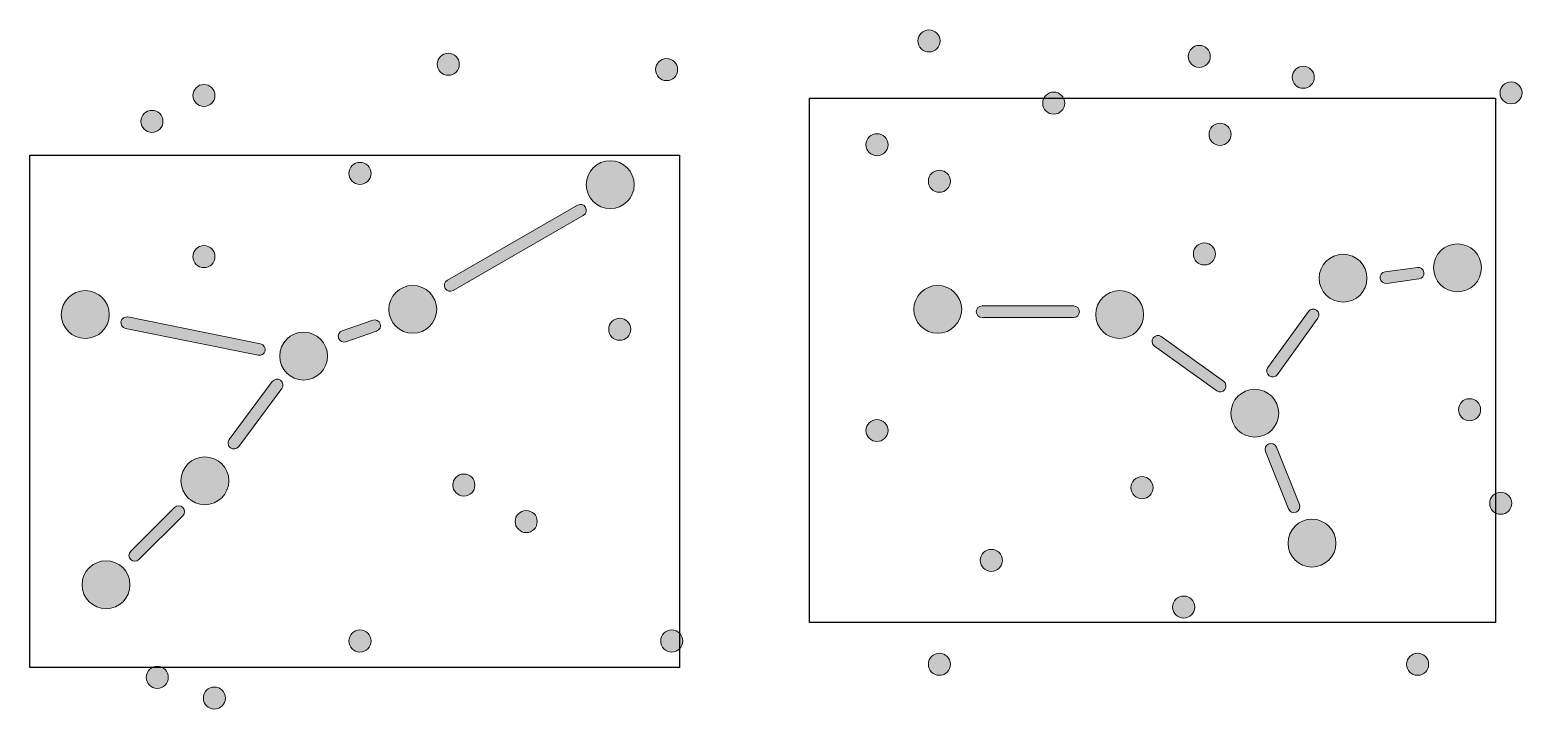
# Model space of a CAD drawing. Header units: inches. Extents: x -3 to 281, y -51 to 5.
# Drawn here: x 179.6 to 280.9, y -46.1 to 0 of the extents above; entities that cross this region are included whole.
import ezdxf

# ---------------------------------------------------------------- set-up
doc = ezdxf.new("R2010")
doc.units = ezdxf.units.IN
doc.header["$MEASUREMENT"] = 0
doc.layers.add('Layer 1', color=7, linetype='Continuous')
picture_1 = doc.add_image_def('image4.png', size_in_pixel=(109, 86))
picture_2 = doc.add_image_def('image5.png', size_in_pixel=(85, 65))

# ---------------------------------------------------------------- blocks, each defined once
blk = doc.blocks.new('block 4')
at = {"layer": 'Layer 1', "true_color": 0xffffff}
h = blk.add_hatch(color=7, dxfattribs=at)
h.dxf.hatch_style = 2
edge = h.paths.add_edge_path()
edge.add_spline(control_points=[(208.71, -2.29), (208.71, -2.71), (208.38, -3.04), (207.96, -3.04), (207.55, -3.04), (207.21, -2.71), (207.21, -2.29), (207.21, -1.88), (207.55, -1.54), (207.96, -1.54), (208.38, -1.54), (208.71, -1.88), (208.71, -2.29)], knot_values=[0, 0, 0, 0, 1, 1, 1, 2, 2, 2, 3, 3, 3, 4, 4, 4, 4], degree=3, periodic=1)
h = blk.add_hatch(color=7, dxfattribs=at)
h.dxf.hatch_style = 2
edge = h.paths.add_edge_path()
edge.add_spline(control_points=[(223.53, -2.65), (223.53, -3.06), (223.19, -3.4), (222.78, -3.4), (222.36, -3.4), (222.03, -3.06), (222.03, -2.65), (222.03, -2.23), (222.36, -1.9), (222.78, -1.9), (223.19, -1.9), (223.53, -2.23), (223.53, -2.65)], knot_values=[0, 0, 0, 0, 1, 1, 1, 2, 2, 2, 3, 3, 3, 4, 4, 4, 4], degree=3, periodic=1)
h = blk.add_hatch(color=7, dxfattribs=at)
h.dxf.hatch_style = 2
edge = h.paths.add_edge_path()
edge.add_spline(control_points=[(192.13, -4.41), (192.13, -4.82), (191.8, -5.16), (191.38, -5.16), (190.97, -5.16), (190.63, -4.82), (190.63, -4.41), (190.63, -4), (190.97, -3.66), (191.38, -3.66), (191.8, -3.66), (192.13, -4), (192.13, -4.41)], knot_values=[0, 0, 0, 0, 1, 1, 1, 2, 2, 2, 3, 3, 3, 4, 4, 4, 4], degree=3, periodic=1)
h = blk.add_hatch(color=7, dxfattribs=at)
h.dxf.hatch_style = 2
edge = h.paths.add_edge_path()
edge.add_spline(control_points=[(188.6, -6.17), (188.6, -6.59), (188.27, -6.92), (187.85, -6.92), (187.44, -6.92), (187.1, -6.59), (187.1, -6.17), (187.1, -5.76), (187.44, -5.42), (187.85, -5.42), (188.27, -5.42), (188.6, -5.76), (188.6, -6.17)], knot_values=[0, 0, 0, 0, 1, 1, 1, 2, 2, 2, 3, 3, 3, 4, 4, 4, 4], degree=3, periodic=1)
h = blk.add_hatch(color=7, dxfattribs=at)
h.dxf.hatch_style = 2
edge = h.paths.add_edge_path()
edge.add_spline(control_points=[(202.72, -9.7), (202.72, -10.12), (202.38, -10.45), (201.97, -10.45), (201.55, -10.45), (201.22, -10.12), (201.22, -9.7), (201.22, -9.29), (201.55, -8.95), (201.97, -8.95), (202.38, -8.95), (202.72, -9.29), (202.72, -9.7)], knot_values=[0, 0, 0, 0, 1, 1, 1, 2, 2, 2, 3, 3, 3, 4, 4, 4, 4], degree=3, periodic=1)
h = blk.add_hatch(color=7, dxfattribs=at)
h.dxf.hatch_style = 2
edge = h.paths.add_edge_path()
edge.add_spline(control_points=[(220.58, -10.47), (220.58, -11.36), (219.86, -12.09), (218.96, -12.09), (218.06, -12.09), (217.33, -11.36), (217.33, -10.47), (217.33, -9.57), (218.06, -8.84), (218.96, -8.84), (219.86, -8.84), (220.58, -9.57), (220.58, -10.47)], knot_values=[0, 0, 0, 0, 1, 1, 1, 2, 2, 2, 3, 3, 3, 4, 4, 4, 4], degree=3, periodic=1)
h = blk.add_hatch(color=7, dxfattribs=at)
h.dxf.hatch_style = 2
edge = h.paths.add_edge_path()
edge.add_spline(control_points=[(217.13, -12.55), (217.13, -12.55), (208.29, -17.65), (208.29, -17.65), (208.11, -17.76), (207.86, -17.69), (207.75, -17.51), (207.75, -17.51), (207.75, -17.51), (207.75, -17.51), (207.64, -17.32), (207.71, -17.07), (207.9, -16.96), (207.9, -16.96), (216.74, -11.86), (216.74, -11.86), (216.93, -11.75), (217.17, -11.82), (217.28, -12.01), (217.28, -12.01), (217.28, -12.01), (217.28, -12.01), (217.39, -12.19), (217.32, -12.44), (217.13, -12.55)], knot_values=[0, 0, 0, 0, 1, 1, 1, 2, 2, 2, 3, 3, 3, 4, 4, 4, 5, 5, 5, 6, 6, 6, 7, 7, 7, 8, 8, 8, 8], degree=3, periodic=1)
h = blk.add_hatch(color=7, dxfattribs=at)
h.dxf.hatch_style = 2
edge = h.paths.add_edge_path()
edge.add_spline(control_points=[(192.13, -15.35), (192.13, -15.76), (191.8, -16.1), (191.38, -16.1), (190.97, -16.1), (190.63, -15.76), (190.63, -15.35), (190.63, -14.93), (190.97, -14.6), (191.38, -14.6), (191.8, -14.6), (192.13, -14.93), (192.13, -15.35)], knot_values=[0, 0, 0, 0, 1, 1, 1, 2, 2, 2, 3, 3, 3, 4, 4, 4, 4], degree=3, periodic=1)
h = blk.add_hatch(color=7, dxfattribs=at)
h.dxf.hatch_style = 2
edge = h.paths.add_edge_path()
edge.add_spline(control_points=[(184.95, -19.29), (184.95, -20.18), (184.23, -20.91), (183.33, -20.91), (182.43, -20.91), (181.7, -20.18), (181.7, -19.29), (181.7, -18.39), (182.43, -17.66), (183.33, -17.66), (184.23, -17.66), (184.95, -18.39), (184.95, -19.29)], knot_values=[0, 0, 0, 0, 1, 1, 1, 2, 2, 2, 3, 3, 3, 4, 4, 4, 4], degree=3, periodic=1)
h = blk.add_hatch(color=7, dxfattribs=at)
h.dxf.hatch_style = 2
edge = h.paths.add_edge_path()
edge.add_spline(control_points=[(207.18, -18.93), (207.18, -19.83), (206.45, -20.56), (205.55, -20.56), (204.66, -20.56), (203.93, -19.83), (203.93, -18.93), (203.93, -18.04), (204.66, -17.31), (205.55, -17.31), (206.45, -17.31), (207.18, -18.04), (207.18, -18.93)], knot_values=[0, 0, 0, 0, 1, 1, 1, 2, 2, 2, 3, 3, 3, 4, 4, 4, 4], degree=3, periodic=1)
h = blk.add_hatch(color=7, dxfattribs=at)
h.dxf.hatch_style = 2
edge = h.paths.add_edge_path()
edge.add_spline(control_points=[(186.22, -19.45), (186.22, -19.45), (195.23, -21.27), (195.23, -21.27), (195.44, -21.32), (195.58, -21.53), (195.54, -21.74), (195.54, -21.74), (195.54, -21.74), (195.54, -21.74), (195.49, -21.96), (195.28, -22.1), (195.07, -22.05), (195.07, -22.05), (186.06, -20.23), (186.06, -20.23), (185.85, -20.19), (185.71, -19.98), (185.75, -19.76), (185.75, -19.76), (185.75, -19.76), (185.75, -19.76), (185.79, -19.55), (186, -19.41), (186.22, -19.45)], knot_values=[0, 0, 0, 0, 1, 1, 1, 2, 2, 2, 3, 3, 3, 4, 4, 4, 5, 5, 5, 6, 6, 6, 7, 7, 7, 8, 8, 8, 8], degree=3, periodic=1)
h = blk.add_hatch(color=7, dxfattribs=at)
h.dxf.hatch_style = 2
edge = h.paths.add_edge_path()
edge.add_spline(control_points=[(203.1, -20.41), (203.1, -20.41), (201.02, -21.14), (201.02, -21.14), (200.82, -21.21), (200.59, -21.1), (200.52, -20.89), (200.52, -20.89), (200.52, -20.89), (200.52, -20.89), (200.44, -20.69), (200.55, -20.46), (200.76, -20.39), (200.76, -20.39), (202.84, -19.66), (202.84, -19.66), (203.05, -19.59), (203.28, -19.7), (203.35, -19.91), (203.35, -19.91), (203.35, -19.91), (203.35, -19.91), (203.42, -20.11), (203.31, -20.34), (203.1, -20.41)], knot_values=[0, 0, 0, 0, 1, 1, 1, 2, 2, 2, 3, 3, 3, 4, 4, 4, 5, 5, 5, 6, 6, 6, 7, 7, 7, 8, 8, 8, 8], degree=3, periodic=1)
h = blk.add_hatch(color=7, dxfattribs=at)
h.dxf.hatch_style = 2
edge = h.paths.add_edge_path()
edge.add_spline(control_points=[(220.35, -20.28), (220.35, -20.7), (220.02, -21.03), (219.6, -21.03), (219.19, -21.03), (218.85, -20.7), (218.85, -20.28), (218.85, -19.87), (219.19, -19.53), (219.6, -19.53), (220.02, -19.53), (220.35, -19.87), (220.35, -20.28)], knot_values=[0, 0, 0, 0, 1, 1, 1, 2, 2, 2, 3, 3, 3, 4, 4, 4, 4], degree=3, periodic=1)
h = blk.add_hatch(color=7, dxfattribs=at)
h.dxf.hatch_style = 2
edge = h.paths.add_edge_path()
edge.add_spline(control_points=[(199.77, -22.11), (199.77, -23.01), (199.04, -23.73), (198.14, -23.73), (197.25, -23.73), (196.52, -23.01), (196.52, -22.11), (196.52, -21.21), (197.25, -20.48), (198.14, -20.48), (199.04, -20.48), (199.77, -21.21), (199.77, -22.11)], knot_values=[0, 0, 0, 0, 1, 1, 1, 2, 2, 2, 3, 3, 3, 4, 4, 4, 4], degree=3, periodic=1)
h = blk.add_hatch(color=7, dxfattribs=at)
h.dxf.hatch_style = 2
edge = h.paths.add_edge_path()
edge.add_spline(control_points=[(196.66, -24.31), (196.66, -24.31), (193.74, -28.25), (193.74, -28.25), (193.61, -28.43), (193.36, -28.46), (193.18, -28.33), (193.18, -28.33), (193.18, -28.33), (193.18, -28.33), (193, -28.2), (192.97, -27.95), (193.1, -27.78), (193.1, -27.78), (196.02, -23.84), (196.02, -23.84), (196.15, -23.66), (196.4, -23.62), (196.57, -23.75), (196.57, -23.75), (196.57, -23.75), (196.57, -23.75), (196.75, -23.88), (196.79, -24.13), (196.66, -24.31)], knot_values=[0, 0, 0, 0, 1, 1, 1, 2, 2, 2, 3, 3, 3, 4, 4, 4, 5, 5, 5, 6, 6, 6, 7, 7, 7, 8, 8, 8, 8], degree=3, periodic=1)
h = blk.add_hatch(color=7, dxfattribs=at)
h.dxf.hatch_style = 2
edge = h.paths.add_edge_path()
edge.add_spline(control_points=[(193.07, -30.57), (193.07, -31.47), (192.34, -32.2), (191.44, -32.2), (190.54, -32.2), (189.82, -31.47), (189.82, -30.57), (189.82, -29.68), (190.54, -28.95), (191.44, -28.95), (192.34, -28.95), (193.07, -29.68), (193.07, -30.57)], knot_values=[0, 0, 0, 0, 1, 1, 1, 2, 2, 2, 3, 3, 3, 4, 4, 4, 4], degree=3, periodic=1)
h = blk.add_hatch(color=7, dxfattribs=at)
h.dxf.hatch_style = 2
edge = h.paths.add_edge_path()
edge.add_spline(control_points=[(209.77, -30.87), (209.77, -31.28), (209.44, -31.62), (209.02, -31.62), (208.61, -31.62), (208.27, -31.28), (208.27, -30.87), (208.27, -30.45), (208.61, -30.12), (209.02, -30.12), (209.44, -30.12), (209.77, -30.45), (209.77, -30.87)], knot_values=[0, 0, 0, 0, 1, 1, 1, 2, 2, 2, 3, 3, 3, 4, 4, 4, 4], degree=3, periodic=1)
h = blk.add_hatch(color=7, dxfattribs=at)
h.dxf.hatch_style = 2
edge = h.paths.add_edge_path()
edge.add_spline(control_points=[(189.94, -32.95), (189.94, -32.95), (186.97, -35.93), (186.97, -35.93), (186.81, -36.08), (186.56, -36.08), (186.41, -35.93), (186.41, -35.93), (186.41, -35.93), (186.41, -35.93), (186.25, -35.77), (186.25, -35.52), (186.41, -35.36), (186.41, -35.36), (189.38, -32.39), (189.38, -32.39), (189.53, -32.24), (189.79, -32.24), (189.94, -32.39), (189.94, -32.39), (189.94, -32.39), (189.94, -32.39), (190.1, -32.55), (190.1, -32.8), (189.94, -32.95)], knot_values=[0, 0, 0, 0, 1, 1, 1, 2, 2, 2, 3, 3, 3, 4, 4, 4, 5, 5, 5, 6, 6, 6, 7, 7, 7, 8, 8, 8, 8], degree=3, periodic=1)
h = blk.add_hatch(color=7, dxfattribs=at)
h.dxf.hatch_style = 2
edge = h.paths.add_edge_path()
edge.add_spline(control_points=[(214, -33.34), (214, -33.75), (213.67, -34.09), (213.25, -34.09), (212.84, -34.09), (212.5, -33.75), (212.5, -33.34), (212.5, -32.92), (212.84, -32.59), (213.25, -32.59), (213.67, -32.59), (214, -32.92), (214, -33.34)], knot_values=[0, 0, 0, 0, 1, 1, 1, 2, 2, 2, 3, 3, 3, 4, 4, 4, 4], degree=3, periodic=1)
h = blk.add_hatch(color=7, dxfattribs=at)
h.dxf.hatch_style = 2
edge = h.paths.add_edge_path()
edge.add_spline(control_points=[(186.36, -37.63), (186.36, -38.53), (185.64, -39.26), (184.74, -39.26), (183.84, -39.26), (183.11, -38.53), (183.11, -37.63), (183.11, -36.73), (183.84, -36.01), (184.74, -36.01), (185.64, -36.01), (186.36, -36.73), (186.36, -37.63)], knot_values=[0, 0, 0, 0, 1, 1, 1, 2, 2, 2, 3, 3, 3, 4, 4, 4, 4], degree=3, periodic=1)
h = blk.add_hatch(color=7, dxfattribs=at)
h.dxf.hatch_style = 2
edge = h.paths.add_edge_path()
edge.add_spline(control_points=[(202.72, -41.45), (202.72, -41.87), (202.38, -42.2), (201.97, -42.2), (201.55, -42.2), (201.22, -41.87), (201.22, -41.45), (201.22, -41.04), (201.55, -40.7), (201.97, -40.7), (202.38, -40.7), (202.72, -41.04), (202.72, -41.45)], knot_values=[0, 0, 0, 0, 1, 1, 1, 2, 2, 2, 3, 3, 3, 4, 4, 4, 4], degree=3, periodic=1)
h = blk.add_hatch(color=7, dxfattribs=at)
h.dxf.hatch_style = 2
edge = h.paths.add_edge_path()
edge.add_spline(control_points=[(223.88, -41.45), (223.88, -41.87), (223.55, -42.2), (223.13, -42.2), (222.72, -42.2), (222.38, -41.87), (222.38, -41.45), (222.38, -41.04), (222.72, -40.7), (223.13, -40.7), (223.55, -40.7), (223.88, -41.04), (223.88, -41.45)], knot_values=[0, 0, 0, 0, 1, 1, 1, 2, 2, 2, 3, 3, 3, 4, 4, 4, 4], degree=3, periodic=1)
h = blk.add_hatch(color=7, dxfattribs=at)
h.dxf.hatch_style = 2
edge = h.paths.add_edge_path()
edge.add_spline(control_points=[(188.96, -43.92), (188.96, -44.34), (188.62, -44.67), (188.21, -44.67), (187.79, -44.67), (187.46, -44.34), (187.46, -43.92), (187.46, -43.51), (187.79, -43.17), (188.21, -43.17), (188.62, -43.17), (188.96, -43.51), (188.96, -43.92)], knot_values=[0, 0, 0, 0, 1, 1, 1, 2, 2, 2, 3, 3, 3, 4, 4, 4, 4], degree=3, periodic=1)
h = blk.add_hatch(color=7, dxfattribs=at)
h.dxf.hatch_style = 2
edge = h.paths.add_edge_path()
edge.add_spline(control_points=[(192.84, -45.33), (192.84, -45.75), (192.5, -46.08), (192.09, -46.08), (191.67, -46.08), (191.34, -45.75), (191.34, -45.33), (191.34, -44.92), (191.67, -44.58), (192.09, -44.58), (192.5, -44.58), (192.84, -44.92), (192.84, -45.33)], knot_values=[0, 0, 0, 0, 1, 1, 1, 2, 2, 2, 3, 3, 3, 4, 4, 4, 4], degree=3, periodic=1)
at = {"layer": 'Layer 1', "lineweight": 0}
for points, knots in [([(208.71, -2.29), (208.71, -2.71), (208.38, -3.04), (207.96, -3.04), (207.55, -3.04), (207.21, -2.71), (207.21, -2.29), (207.21, -1.88), (207.55, -1.54), (207.96, -1.54), (208.38, -1.54), (208.71, -1.88), (208.71, -2.29)], [0, 0, 0, 0, 1, 1, 1, 2, 2, 2, 3, 3, 3, 4, 4, 4, 4]), ([(223.53, -2.65), (223.53, -3.06), (223.19, -3.4), (222.78, -3.4), (222.36, -3.4), (222.03, -3.06), (222.03, -2.65), (222.03, -2.23), (222.36, -1.9), (222.78, -1.9), (223.19, -1.9), (223.53, -2.23), (223.53, -2.65)], [0, 0, 0, 0, 1, 1, 1, 2, 2, 2, 3, 3, 3, 4, 4, 4, 4]), ([(192.13, -4.41), (192.13, -4.82), (191.8, -5.16), (191.38, -5.16), (190.97, -5.16), (190.63, -4.82), (190.63, -4.41), (190.63, -4), (190.97, -3.66), (191.38, -3.66), (191.8, -3.66), (192.13, -4), (192.13, -4.41)], [0, 0, 0, 0, 1, 1, 1, 2, 2, 2, 3, 3, 3, 4, 4, 4, 4]), ([(188.6, -6.17), (188.6, -6.59), (188.27, -6.92), (187.85, -6.92), (187.44, -6.92), (187.1, -6.59), (187.1, -6.17), (187.1, -5.76), (187.44, -5.42), (187.85, -5.42), (188.27, -5.42), (188.6, -5.76), (188.6, -6.17)], [0, 0, 0, 0, 1, 1, 1, 2, 2, 2, 3, 3, 3, 4, 4, 4, 4]), ([(202.72, -9.7), (202.72, -10.12), (202.38, -10.45), (201.97, -10.45), (201.55, -10.45), (201.22, -10.12), (201.22, -9.7), (201.22, -9.29), (201.55, -8.95), (201.97, -8.95), (202.38, -8.95), (202.72, -9.29), (202.72, -9.7)], [0, 0, 0, 0, 1, 1, 1, 2, 2, 2, 3, 3, 3, 4, 4, 4, 4]), ([(220.58, -10.47), (220.58, -11.36), (219.86, -12.09), (218.96, -12.09), (218.06, -12.09), (217.33, -11.36), (217.33, -10.47), (217.33, -9.57), (218.06, -8.84), (218.96, -8.84), (219.86, -8.84), (220.58, -9.57), (220.58, -10.47)], [0, 0, 0, 0, 1, 1, 1, 2, 2, 2, 3, 3, 3, 4, 4, 4, 4]), ([(217.13, -12.55), (217.13, -12.55), (208.29, -17.65), (208.29, -17.65), (208.11, -17.76), (207.86, -17.69), (207.75, -17.51), (207.75, -17.51), (207.75, -17.51), (207.75, -17.51), (207.64, -17.32), (207.71, -17.07), (207.9, -16.96), (207.9, -16.96), (216.74, -11.86), (216.74, -11.86), (216.93, -11.75), (217.17, -11.82), (217.28, -12.01), (217.28, -12.01), (217.28, -12.01), (217.28, -12.01), (217.39, -12.19), (217.32, -12.44), (217.13, -12.55)], [0, 0, 0, 0, 1, 1, 1, 2, 2, 2, 3, 3, 3, 4, 4, 4, 5, 5, 5, 6, 6, 6, 7, 7, 7, 8, 8, 8, 8]), ([(192.13, -15.35), (192.13, -15.76), (191.8, -16.1), (191.38, -16.1), (190.97, -16.1), (190.63, -15.76), (190.63, -15.35), (190.63, -14.93), (190.97, -14.6), (191.38, -14.6), (191.8, -14.6), (192.13, -14.93), (192.13, -15.35)], [0, 0, 0, 0, 1, 1, 1, 2, 2, 2, 3, 3, 3, 4, 4, 4, 4]), ([(184.95, -19.29), (184.95, -20.18), (184.23, -20.91), (183.33, -20.91), (182.43, -20.91), (181.7, -20.18), (181.7, -19.29), (181.7, -18.39), (182.43, -17.66), (183.33, -17.66), (184.23, -17.66), (184.95, -18.39), (184.95, -19.29)], [0, 0, 0, 0, 1, 1, 1, 2, 2, 2, 3, 3, 3, 4, 4, 4, 4]), ([(207.18, -18.93), (207.18, -19.83), (206.45, -20.56), (205.55, -20.56), (204.66, -20.56), (203.93, -19.83), (203.93, -18.93), (203.93, -18.04), (204.66, -17.31), (205.55, -17.31), (206.45, -17.31), (207.18, -18.04), (207.18, -18.93)], [0, 0, 0, 0, 1, 1, 1, 2, 2, 2, 3, 3, 3, 4, 4, 4, 4]), ([(186.22, -19.45), (186.22, -19.45), (195.23, -21.27), (195.23, -21.27), (195.44, -21.32), (195.58, -21.53), (195.54, -21.74), (195.54, -21.74), (195.54, -21.74), (195.54, -21.74), (195.49, -21.96), (195.28, -22.1), (195.07, -22.05), (195.07, -22.05), (186.06, -20.23), (186.06, -20.23), (185.85, -20.19), (185.71, -19.98), (185.75, -19.76), (185.75, -19.76), (185.75, -19.76), (185.75, -19.76), (185.79, -19.55), (186, -19.41), (186.22, -19.45)], [0, 0, 0, 0, 1, 1, 1, 2, 2, 2, 3, 3, 3, 4, 4, 4, 5, 5, 5, 6, 6, 6, 7, 7, 7, 8, 8, 8, 8]), ([(203.1, -20.41), (203.1, -20.41), (201.02, -21.14), (201.02, -21.14), (200.82, -21.21), (200.59, -21.1), (200.52, -20.89), (200.52, -20.89), (200.52, -20.89), (200.52, -20.89), (200.44, -20.69), (200.55, -20.46), (200.76, -20.39), (200.76, -20.39), (202.84, -19.66), (202.84, -19.66), (203.05, -19.59), (203.28, -19.7), (203.35, -19.91), (203.35, -19.91), (203.35, -19.91), (203.35, -19.91), (203.42, -20.11), (203.31, -20.34), (203.1, -20.41)], [0, 0, 0, 0, 1, 1, 1, 2, 2, 2, 3, 3, 3, 4, 4, 4, 5, 5, 5, 6, 6, 6, 7, 7, 7, 8, 8, 8, 8]), ([(220.35, -20.28), (220.35, -20.7), (220.02, -21.03), (219.6, -21.03), (219.19, -21.03), (218.85, -20.7), (218.85, -20.28), (218.85, -19.87), (219.19, -19.53), (219.6, -19.53), (220.02, -19.53), (220.35, -19.87), (220.35, -20.28)], [0, 0, 0, 0, 1, 1, 1, 2, 2, 2, 3, 3, 3, 4, 4, 4, 4]), ([(199.77, -22.11), (199.77, -23.01), (199.04, -23.73), (198.14, -23.73), (197.25, -23.73), (196.52, -23.01), (196.52, -22.11), (196.52, -21.21), (197.25, -20.48), (198.14, -20.48), (199.04, -20.48), (199.77, -21.21), (199.77, -22.11)], [0, 0, 0, 0, 1, 1, 1, 2, 2, 2, 3, 3, 3, 4, 4, 4, 4]), ([(196.66, -24.31), (196.66, -24.31), (193.74, -28.25), (193.74, -28.25), (193.61, -28.43), (193.36, -28.46), (193.18, -28.33), (193.18, -28.33), (193.18, -28.33), (193.18, -28.33), (193, -28.2), (192.97, -27.95), (193.1, -27.78), (193.1, -27.78), (196.02, -23.84), (196.02, -23.84), (196.15, -23.66), (196.4, -23.62), (196.57, -23.75), (196.57, -23.75), (196.57, -23.75), (196.57, -23.75), (196.75, -23.88), (196.79, -24.13), (196.66, -24.31)], [0, 0, 0, 0, 1, 1, 1, 2, 2, 2, 3, 3, 3, 4, 4, 4, 5, 5, 5, 6, 6, 6, 7, 7, 7, 8, 8, 8, 8]), ([(193.07, -30.57), (193.07, -31.47), (192.34, -32.2), (191.44, -32.2), (190.54, -32.2), (189.82, -31.47), (189.82, -30.57), (189.82, -29.68), (190.54, -28.95), (191.44, -28.95), (192.34, -28.95), (193.07, -29.68), (193.07, -30.57)], [0, 0, 0, 0, 1, 1, 1, 2, 2, 2, 3, 3, 3, 4, 4, 4, 4]), ([(209.77, -30.87), (209.77, -31.28), (209.44, -31.62), (209.02, -31.62), (208.61, -31.62), (208.27, -31.28), (208.27, -30.87), (208.27, -30.45), (208.61, -30.12), (209.02, -30.12), (209.44, -30.12), (209.77, -30.45), (209.77, -30.87)], [0, 0, 0, 0, 1, 1, 1, 2, 2, 2, 3, 3, 3, 4, 4, 4, 4]), ([(189.94, -32.95), (189.94, -32.95), (186.97, -35.93), (186.97, -35.93), (186.81, -36.08), (186.56, -36.08), (186.41, -35.93), (186.41, -35.93), (186.41, -35.93), (186.41, -35.93), (186.25, -35.77), (186.25, -35.52), (186.41, -35.36), (186.41, -35.36), (189.38, -32.39), (189.38, -32.39), (189.53, -32.24), (189.79, -32.24), (189.94, -32.39), (189.94, -32.39), (189.94, -32.39), (189.94, -32.39), (190.1, -32.55), (190.1, -32.8), (189.94, -32.95)], [0, 0, 0, 0, 1, 1, 1, 2, 2, 2, 3, 3, 3, 4, 4, 4, 5, 5, 5, 6, 6, 6, 7, 7, 7, 8, 8, 8, 8]), ([(214, -33.34), (214, -33.75), (213.67, -34.09), (213.25, -34.09), (212.84, -34.09), (212.5, -33.75), (212.5, -33.34), (212.5, -32.92), (212.84, -32.59), (213.25, -32.59), (213.67, -32.59), (214, -32.92), (214, -33.34)], [0, 0, 0, 0, 1, 1, 1, 2, 2, 2, 3, 3, 3, 4, 4, 4, 4]), ([(186.36, -37.63), (186.36, -38.53), (185.64, -39.26), (184.74, -39.26), (183.84, -39.26), (183.11, -38.53), (183.11, -37.63), (183.11, -36.73), (183.84, -36.01), (184.74, -36.01), (185.64, -36.01), (186.36, -36.73), (186.36, -37.63)], [0, 0, 0, 0, 1, 1, 1, 2, 2, 2, 3, 3, 3, 4, 4, 4, 4]), ([(202.72, -41.45), (202.72, -41.87), (202.38, -42.2), (201.97, -42.2), (201.55, -42.2), (201.22, -41.87), (201.22, -41.45), (201.22, -41.04), (201.55, -40.7), (201.97, -40.7), (202.38, -40.7), (202.72, -41.04), (202.72, -41.45)], [0, 0, 0, 0, 1, 1, 1, 2, 2, 2, 3, 3, 3, 4, 4, 4, 4]), ([(223.88, -41.45), (223.88, -41.87), (223.55, -42.2), (223.13, -42.2), (222.72, -42.2), (222.38, -41.87), (222.38, -41.45), (222.38, -41.04), (222.72, -40.7), (223.13, -40.7), (223.55, -40.7), (223.88, -41.04), (223.88, -41.45)], [0, 0, 0, 0, 1, 1, 1, 2, 2, 2, 3, 3, 3, 4, 4, 4, 4]), ([(188.96, -43.92), (188.96, -44.34), (188.62, -44.67), (188.21, -44.67), (187.79, -44.67), (187.46, -44.34), (187.46, -43.92), (187.46, -43.51), (187.79, -43.17), (188.21, -43.17), (188.62, -43.17), (188.96, -43.51), (188.96, -43.92)], [0, 0, 0, 0, 1, 1, 1, 2, 2, 2, 3, 3, 3, 4, 4, 4, 4]), ([(192.84, -45.33), (192.84, -45.75), (192.5, -46.08), (192.09, -46.08), (191.67, -46.08), (191.34, -45.75), (191.34, -45.33), (191.34, -44.92), (191.67, -44.58), (192.09, -44.58), (192.5, -44.58), (192.84, -44.92), (192.84, -45.33)], [0, 0, 0, 0, 1, 1, 1, 2, 2, 2, 3, 3, 3, 4, 4, 4, 4])]:
    blk.add_open_spline(points, degree=3, knots=knots, dxfattribs=at)
blk = doc.blocks.new('block 5')
at = {"layer": 'Layer 1', "true_color": 0xffffff}
h = blk.add_hatch(color=7, dxfattribs=at)
h.dxf.hatch_style = 2
edge = h.paths.add_edge_path()
edge.add_spline(control_points=[(241.34, -0.7), (241.34, -1.12), (241, -1.45), (240.59, -1.45), (240.18, -1.45), (239.84, -1.12), (239.84, -0.7), (239.84, -0.29), (240.18, 0.05), (240.59, 0.05), (241, 0.05), (241.34, -0.29), (241.34, -0.7)], knot_values=[0, 0, 0, 0, 1, 1, 1, 2, 2, 2, 3, 3, 3, 4, 4, 4, 4], degree=3, periodic=1)
h = blk.add_hatch(color=7, dxfattribs=at)
h.dxf.hatch_style = 2
edge = h.paths.add_edge_path()
edge.add_spline(control_points=[(259.68, -1.76), (259.68, -2.17), (259.35, -2.51), (258.93, -2.51), (258.52, -2.51), (258.18, -2.17), (258.18, -1.76), (258.18, -1.35), (258.52, -1.01), (258.93, -1.01), (259.35, -1.01), (259.68, -1.35), (259.68, -1.76)], knot_values=[0, 0, 0, 0, 1, 1, 1, 2, 2, 2, 3, 3, 3, 4, 4, 4, 4], degree=3, periodic=1)
h = blk.add_hatch(color=7, dxfattribs=at)
h.dxf.hatch_style = 2
edge = h.paths.add_edge_path()
edge.add_spline(control_points=[(266.74, -3.17), (266.74, -3.59), (266.4, -3.92), (265.99, -3.92), (265.58, -3.92), (265.24, -3.59), (265.24, -3.17), (265.24, -2.76), (265.58, -2.42), (265.99, -2.42), (266.4, -2.42), (266.74, -2.76), (266.74, -3.17)], knot_values=[0, 0, 0, 0, 1, 1, 1, 2, 2, 2, 3, 3, 3, 4, 4, 4, 4], degree=3, periodic=1)
h = blk.add_hatch(color=7, dxfattribs=at)
h.dxf.hatch_style = 2
edge = h.paths.add_edge_path()
edge.add_spline(control_points=[(280.85, -4.23), (280.85, -4.64), (280.52, -4.98), (280.1, -4.98), (279.69, -4.98), (279.35, -4.64), (279.35, -4.23), (279.35, -3.82), (279.69, -3.48), (280.1, -3.48), (280.52, -3.48), (280.85, -3.82), (280.85, -4.23)], knot_values=[0, 0, 0, 0, 1, 1, 1, 2, 2, 2, 3, 3, 3, 4, 4, 4, 4], degree=3, periodic=1)
h = blk.add_hatch(color=7, dxfattribs=at)
h.dxf.hatch_style = 2
edge = h.paths.add_edge_path()
edge.add_spline(control_points=[(249.81, -4.93), (249.81, -5.35), (249.47, -5.68), (249.06, -5.68), (248.64, -5.68), (248.31, -5.35), (248.31, -4.93), (248.31, -4.52), (248.64, -4.18), (249.06, -4.18), (249.47, -4.18), (249.81, -4.52), (249.81, -4.93)], knot_values=[0, 0, 0, 0, 1, 1, 1, 2, 2, 2, 3, 3, 3, 4, 4, 4, 4], degree=3, periodic=1)
h = blk.add_hatch(color=7, dxfattribs=at)
h.dxf.hatch_style = 2
edge = h.paths.add_edge_path()
edge.add_spline(control_points=[(237.81, -7.76), (237.81, -8.17), (237.48, -8.51), (237.06, -8.51), (236.65, -8.51), (236.31, -8.17), (236.31, -7.76), (236.31, -7.34), (236.65, -7.01), (237.06, -7.01), (237.48, -7.01), (237.81, -7.34), (237.81, -7.76)], knot_values=[0, 0, 0, 0, 1, 1, 1, 2, 2, 2, 3, 3, 3, 4, 4, 4, 4], degree=3, periodic=1)
h = blk.add_hatch(color=7, dxfattribs=at)
h.dxf.hatch_style = 2
edge = h.paths.add_edge_path()
edge.add_spline(control_points=[(261.1, -7.05), (261.1, -7.47), (260.76, -7.8), (260.35, -7.8), (259.93, -7.8), (259.6, -7.47), (259.6, -7.05), (259.6, -6.64), (259.93, -6.3), (260.35, -6.3), (260.76, -6.3), (261.1, -6.64), (261.1, -7.05)], knot_values=[0, 0, 0, 0, 1, 1, 1, 2, 2, 2, 3, 3, 3, 4, 4, 4, 4], degree=3, periodic=1)
h = blk.add_hatch(color=7, dxfattribs=at)
h.dxf.hatch_style = 2
edge = h.paths.add_edge_path()
edge.add_spline(control_points=[(242.05, -10.23), (242.05, -10.64), (241.71, -10.98), (241.3, -10.98), (240.88, -10.98), (240.55, -10.64), (240.55, -10.23), (240.55, -9.81), (240.88, -9.48), (241.3, -9.48), (241.71, -9.48), (242.05, -9.81), (242.05, -10.23)], knot_values=[0, 0, 0, 0, 1, 1, 1, 2, 2, 2, 3, 3, 3, 4, 4, 4, 4], degree=3, periodic=1)
h = blk.add_hatch(color=7, dxfattribs=at)
h.dxf.hatch_style = 2
edge = h.paths.add_edge_path()
edge.add_spline(control_points=[(260.04, -15.17), (260.04, -15.58), (259.7, -15.92), (259.29, -15.92), (258.87, -15.92), (258.54, -15.58), (258.54, -15.17), (258.54, -14.75), (258.87, -14.42), (259.29, -14.42), (259.7, -14.42), (260.04, -14.75), (260.04, -15.17)], knot_values=[0, 0, 0, 0, 1, 1, 1, 2, 2, 2, 3, 3, 3, 4, 4, 4, 4], degree=3, periodic=1)
h = blk.add_hatch(color=7, dxfattribs=at)
h.dxf.hatch_style = 2
edge = h.paths.add_edge_path()
edge.add_spline(control_points=[(270.32, -16.82), (270.32, -17.71), (269.6, -18.44), (268.7, -18.44), (267.8, -18.44), (267.07, -17.71), (267.07, -16.82), (267.07, -15.92), (267.8, -15.19), (268.7, -15.19), (269.6, -15.19), (270.32, -15.92), (270.32, -16.82)], knot_values=[0, 0, 0, 0, 1, 1, 1, 2, 2, 2, 3, 3, 3, 4, 4, 4, 4], degree=3, periodic=1)
h = blk.add_hatch(color=7, dxfattribs=at)
h.dxf.hatch_style = 2
edge = h.paths.add_edge_path()
edge.add_spline(control_points=[(278.09, -16.11), (278.09, -17.01), (277.36, -17.74), (276.46, -17.74), (275.56, -17.74), (274.84, -17.01), (274.84, -16.11), (274.84, -15.21), (275.56, -14.49), (276.46, -14.49), (277.36, -14.49), (278.09, -15.21), (278.09, -16.11)], knot_values=[0, 0, 0, 0, 1, 1, 1, 2, 2, 2, 3, 3, 3, 4, 4, 4, 4], degree=3, periodic=1)
h = blk.add_hatch(color=7, dxfattribs=at)
h.dxf.hatch_style = 2
edge = h.paths.add_edge_path()
edge.add_spline(control_points=[(273.84, -16.87), (273.84, -16.87), (271.66, -17.17), (271.66, -17.17), (271.44, -17.2), (271.24, -17.04), (271.21, -16.83), (271.21, -16.83), (271.21, -16.83), (271.21, -16.83), (271.18, -16.61), (271.33, -16.41), (271.55, -16.38), (271.55, -16.38), (273.74, -16.08), (273.74, -16.08), (273.95, -16.05), (274.15, -16.21), (274.18, -16.42), (274.18, -16.42), (274.18, -16.42), (274.18, -16.42), (274.21, -16.64), (274.06, -16.84), (273.84, -16.87)], knot_values=[0, 0, 0, 0, 1, 1, 1, 2, 2, 2, 3, 3, 3, 4, 4, 4, 5, 5, 5, 6, 6, 6, 7, 7, 7, 8, 8, 8, 8], degree=3, periodic=1)
h = blk.add_hatch(color=7, dxfattribs=at)
h.dxf.hatch_style = 2
edge = h.paths.add_edge_path()
edge.add_spline(control_points=[(242.81, -18.93), (242.81, -19.83), (242.08, -20.56), (241.18, -20.56), (240.29, -20.56), (239.56, -19.83), (239.56, -18.93), (239.56, -18.04), (240.29, -17.31), (241.18, -17.31), (242.08, -17.31), (242.81, -18.04), (242.81, -18.93)], knot_values=[0, 0, 0, 0, 1, 1, 1, 2, 2, 2, 3, 3, 3, 4, 4, 4, 4], degree=3, periodic=1)
h = blk.add_hatch(color=7, dxfattribs=at)
h.dxf.hatch_style = 2
edge = h.paths.add_edge_path()
edge.add_spline(control_points=[(255.16, -19.29), (255.16, -20.18), (254.43, -20.91), (253.53, -20.91), (252.63, -20.91), (251.91, -20.18), (251.91, -19.29), (251.91, -18.39), (252.63, -17.66), (253.53, -17.66), (254.43, -17.66), (255.16, -18.39), (255.16, -19.29)], knot_values=[0, 0, 0, 0, 1, 1, 1, 2, 2, 2, 3, 3, 3, 4, 4, 4, 4], degree=3, periodic=1)
h = blk.add_hatch(color=7, dxfattribs=at)
h.dxf.hatch_style = 2
edge = h.paths.add_edge_path()
edge.add_spline(control_points=[(250.4, -19.49), (250.4, -19.49), (244.19, -19.49), (244.19, -19.49), (243.98, -19.49), (243.8, -19.31), (243.8, -19.09), (243.8, -19.09), (243.8, -19.09), (243.8, -19.09), (243.8, -18.88), (243.98, -18.7), (244.19, -18.7), (244.19, -18.7), (250.4, -18.7), (250.4, -18.7), (250.62, -18.7), (250.8, -18.88), (250.8, -19.09), (250.8, -19.09), (250.8, -19.09), (250.8, -19.09), (250.8, -19.31), (250.62, -19.49), (250.4, -19.49)], knot_values=[0, 0, 0, 0, 1, 1, 1, 2, 2, 2, 3, 3, 3, 4, 4, 4, 5, 5, 5, 6, 6, 6, 7, 7, 7, 8, 8, 8, 8], degree=3, periodic=1)
h = blk.add_hatch(color=7, dxfattribs=at)
h.dxf.hatch_style = 2
edge = h.paths.add_edge_path()
edge.add_spline(control_points=[(266.98, -19.53), (266.98, -19.53), (264.24, -23.35), (264.24, -23.35), (264.11, -23.53), (263.86, -23.57), (263.69, -23.45), (263.69, -23.45), (263.69, -23.45), (263.69, -23.45), (263.51, -23.32), (263.47, -23.07), (263.59, -22.89), (263.59, -22.89), (266.34, -19.07), (266.34, -19.07), (266.47, -18.89), (266.71, -18.85), (266.89, -18.98), (266.89, -18.98), (266.89, -18.98), (266.89, -18.98), (267.07, -19.1), (267.11, -19.35), (266.98, -19.53)], knot_values=[0, 0, 0, 0, 1, 1, 1, 2, 2, 2, 3, 3, 3, 4, 4, 4, 5, 5, 5, 6, 6, 6, 7, 7, 7, 8, 8, 8, 8], degree=3, periodic=1)
h = blk.add_hatch(color=7, dxfattribs=at)
h.dxf.hatch_style = 2
edge = h.paths.add_edge_path()
edge.add_spline(control_points=[(260.12, -24.46), (260.12, -24.46), (255.89, -21.43), (255.89, -21.43), (255.71, -21.3), (255.67, -21.05), (255.8, -20.87), (255.8, -20.87), (255.8, -20.87), (255.8, -20.87), (255.92, -20.7), (256.17, -20.65), (256.35, -20.78), (256.35, -20.78), (260.58, -23.82), (260.58, -23.82), (260.76, -23.94), (260.8, -24.19), (260.67, -24.37), (260.67, -24.37), (260.67, -24.37), (260.67, -24.37), (260.54, -24.55), (260.29, -24.59), (260.12, -24.46)], knot_values=[0, 0, 0, 0, 1, 1, 1, 2, 2, 2, 3, 3, 3, 4, 4, 4, 5, 5, 5, 6, 6, 6, 7, 7, 7, 8, 8, 8, 8], degree=3, periodic=1)
h = blk.add_hatch(color=7, dxfattribs=at)
h.dxf.hatch_style = 2
edge = h.paths.add_edge_path()
edge.add_spline(control_points=[(264.33, -25.99), (264.33, -26.89), (263.6, -27.61), (262.7, -27.61), (261.81, -27.61), (261.08, -26.89), (261.08, -25.99), (261.08, -25.09), (261.81, -24.36), (262.7, -24.36), (263.6, -24.36), (264.33, -25.09), (264.33, -25.99)], knot_values=[0, 0, 0, 0, 1, 1, 1, 2, 2, 2, 3, 3, 3, 4, 4, 4, 4], degree=3, periodic=1)
h = blk.add_hatch(color=7, dxfattribs=at)
h.dxf.hatch_style = 2
edge = h.paths.add_edge_path()
edge.add_spline(control_points=[(278.03, -25.75), (278.03, -26.16), (277.69, -26.5), (277.28, -26.5), (276.86, -26.5), (276.53, -26.16), (276.53, -25.75), (276.53, -25.33), (276.86, -25), (277.28, -25), (277.69, -25), (278.03, -25.33), (278.03, -25.75)], knot_values=[0, 0, 0, 0, 1, 1, 1, 2, 2, 2, 3, 3, 3, 4, 4, 4, 4], degree=3, periodic=1)
h = blk.add_hatch(color=7, dxfattribs=at)
h.dxf.hatch_style = 2
edge = h.paths.add_edge_path()
edge.add_spline(control_points=[(237.81, -27.16), (237.81, -27.57), (237.48, -27.91), (237.06, -27.91), (236.65, -27.91), (236.31, -27.57), (236.31, -27.16), (236.31, -26.75), (236.65, -26.41), (237.06, -26.41), (237.48, -26.41), (237.81, -26.75), (237.81, -27.16)], knot_values=[0, 0, 0, 0, 1, 1, 1, 2, 2, 2, 3, 3, 3, 4, 4, 4, 4], degree=3, periodic=1)
h = blk.add_hatch(color=7, dxfattribs=at)
h.dxf.hatch_style = 2
edge = h.paths.add_edge_path()
edge.add_spline(control_points=[(264.99, -32.48), (264.99, -32.48), (263.44, -28.58), (263.44, -28.58), (263.35, -28.37), (263.45, -28.14), (263.66, -28.06), (263.66, -28.06), (263.66, -28.06), (263.66, -28.06), (263.86, -27.98), (264.09, -28.08), (264.17, -28.28), (264.17, -28.28), (265.73, -32.19), (265.73, -32.19), (265.81, -32.39), (265.71, -32.62), (265.51, -32.71), (265.51, -32.71), (265.51, -32.71), (265.51, -32.71), (265.31, -32.79), (265.07, -32.69), (264.99, -32.48)], knot_values=[0, 0, 0, 0, 1, 1, 1, 2, 2, 2, 3, 3, 3, 4, 4, 4, 5, 5, 5, 6, 6, 6, 7, 7, 7, 8, 8, 8, 8], degree=3, periodic=1)
h = blk.add_hatch(color=7, dxfattribs=at)
h.dxf.hatch_style = 2
edge = h.paths.add_edge_path()
edge.add_spline(control_points=[(255.8, -31.04), (255.8, -31.45), (255.47, -31.79), (255.05, -31.79), (254.64, -31.79), (254.3, -31.45), (254.3, -31.04), (254.3, -30.63), (254.64, -30.29), (255.05, -30.29), (255.47, -30.29), (255.8, -30.63), (255.8, -31.04)], knot_values=[0, 0, 0, 0, 1, 1, 1, 2, 2, 2, 3, 3, 3, 4, 4, 4, 4], degree=3, periodic=1)
h = blk.add_hatch(color=7, dxfattribs=at)
h.dxf.hatch_style = 2
edge = h.paths.add_edge_path()
edge.add_spline(control_points=[(280.15, -32.1), (280.15, -32.51), (279.81, -32.85), (279.4, -32.85), (278.98, -32.85), (278.65, -32.51), (278.65, -32.1), (278.65, -31.68), (278.98, -31.35), (279.4, -31.35), (279.81, -31.35), (280.15, -31.68), (280.15, -32.1)], knot_values=[0, 0, 0, 0, 1, 1, 1, 2, 2, 2, 3, 3, 3, 4, 4, 4, 4], degree=3, periodic=1)
h = blk.add_hatch(color=7, dxfattribs=at)
h.dxf.hatch_style = 2
edge = h.paths.add_edge_path()
edge.add_spline(control_points=[(268.21, -34.81), (268.21, -35.71), (267.48, -36.43), (266.58, -36.43), (265.69, -36.43), (264.96, -35.71), (264.96, -34.81), (264.96, -33.91), (265.69, -33.18), (266.58, -33.18), (267.48, -33.18), (268.21, -33.91), (268.21, -34.81)], knot_values=[0, 0, 0, 0, 1, 1, 1, 2, 2, 2, 3, 3, 3, 4, 4, 4, 4], degree=3, periodic=1)
h = blk.add_hatch(color=7, dxfattribs=at)
h.dxf.hatch_style = 2
edge = h.paths.add_edge_path()
edge.add_spline(control_points=[(245.57, -35.98), (245.57, -36.39), (245.24, -36.73), (244.82, -36.73), (244.41, -36.73), (244.07, -36.39), (244.07, -35.98), (244.07, -35.57), (244.41, -35.23), (244.82, -35.23), (245.24, -35.23), (245.57, -35.57), (245.57, -35.98)], knot_values=[0, 0, 0, 0, 1, 1, 1, 2, 2, 2, 3, 3, 3, 4, 4, 4, 4], degree=3, periodic=1)
h = blk.add_hatch(color=7, dxfattribs=at)
h.dxf.hatch_style = 2
edge = h.paths.add_edge_path()
edge.add_spline(control_points=[(258.63, -39.15), (258.63, -39.57), (258.29, -39.9), (257.88, -39.9), (257.46, -39.9), (257.13, -39.57), (257.13, -39.15), (257.13, -38.74), (257.46, -38.4), (257.88, -38.4), (258.29, -38.4), (258.63, -38.74), (258.63, -39.15)], knot_values=[0, 0, 0, 0, 1, 1, 1, 2, 2, 2, 3, 3, 3, 4, 4, 4, 4], degree=3, periodic=1)
h = blk.add_hatch(color=7, dxfattribs=at)
h.dxf.hatch_style = 2
edge = h.paths.add_edge_path()
edge.add_spline(control_points=[(242.05, -43.03), (242.05, -43.45), (241.71, -43.78), (241.3, -43.78), (240.88, -43.78), (240.55, -43.45), (240.55, -43.03), (240.55, -42.62), (240.88, -42.28), (241.3, -42.28), (241.71, -42.28), (242.05, -42.62), (242.05, -43.03)], knot_values=[0, 0, 0, 0, 1, 1, 1, 2, 2, 2, 3, 3, 3, 4, 4, 4, 4], degree=3, periodic=1)
h = blk.add_hatch(color=7, dxfattribs=at)
h.dxf.hatch_style = 2
edge = h.paths.add_edge_path()
edge.add_spline(control_points=[(274.5, -43.03), (274.5, -43.45), (274.17, -43.78), (273.75, -43.78), (273.34, -43.78), (273, -43.45), (273, -43.03), (273, -42.62), (273.34, -42.28), (273.75, -42.28), (274.17, -42.28), (274.5, -42.62), (274.5, -43.03)], knot_values=[0, 0, 0, 0, 1, 1, 1, 2, 2, 2, 3, 3, 3, 4, 4, 4, 4], degree=3, periodic=1)
at = {"layer": 'Layer 1', "lineweight": 0}
for points, knots in [([(241.34, -0.7), (241.34, -1.12), (241, -1.45), (240.59, -1.45), (240.18, -1.45), (239.84, -1.12), (239.84, -0.7), (239.84, -0.29), (240.18, 0.05), (240.59, 0.05), (241, 0.05), (241.34, -0.29), (241.34, -0.7)], [0, 0, 0, 0, 1, 1, 1, 2, 2, 2, 3, 3, 3, 4, 4, 4, 4]), ([(259.68, -1.76), (259.68, -2.17), (259.35, -2.51), (258.93, -2.51), (258.52, -2.51), (258.18, -2.17), (258.18, -1.76), (258.18, -1.35), (258.52, -1.01), (258.93, -1.01), (259.35, -1.01), (259.68, -1.35), (259.68, -1.76)], [0, 0, 0, 0, 1, 1, 1, 2, 2, 2, 3, 3, 3, 4, 4, 4, 4]), ([(266.74, -3.17), (266.74, -3.59), (266.4, -3.92), (265.99, -3.92), (265.58, -3.92), (265.24, -3.59), (265.24, -3.17), (265.24, -2.76), (265.58, -2.42), (265.99, -2.42), (266.4, -2.42), (266.74, -2.76), (266.74, -3.17)], [0, 0, 0, 0, 1, 1, 1, 2, 2, 2, 3, 3, 3, 4, 4, 4, 4]), ([(280.85, -4.23), (280.85, -4.64), (280.52, -4.98), (280.1, -4.98), (279.69, -4.98), (279.35, -4.64), (279.35, -4.23), (279.35, -3.82), (279.69, -3.48), (280.1, -3.48), (280.52, -3.48), (280.85, -3.82), (280.85, -4.23)], [0, 0, 0, 0, 1, 1, 1, 2, 2, 2, 3, 3, 3, 4, 4, 4, 4]), ([(249.81, -4.93), (249.81, -5.35), (249.47, -5.68), (249.06, -5.68), (248.64, -5.68), (248.31, -5.35), (248.31, -4.93), (248.31, -4.52), (248.64, -4.18), (249.06, -4.18), (249.47, -4.18), (249.81, -4.52), (249.81, -4.93)], [0, 0, 0, 0, 1, 1, 1, 2, 2, 2, 3, 3, 3, 4, 4, 4, 4]), ([(237.81, -7.76), (237.81, -8.17), (237.48, -8.51), (237.06, -8.51), (236.65, -8.51), (236.31, -8.17), (236.31, -7.76), (236.31, -7.34), (236.65, -7.01), (237.06, -7.01), (237.48, -7.01), (237.81, -7.34), (237.81, -7.76)], [0, 0, 0, 0, 1, 1, 1, 2, 2, 2, 3, 3, 3, 4, 4, 4, 4]), ([(261.1, -7.05), (261.1, -7.47), (260.76, -7.8), (260.35, -7.8), (259.93, -7.8), (259.6, -7.47), (259.6, -7.05), (259.6, -6.64), (259.93, -6.3), (260.35, -6.3), (260.76, -6.3), (261.1, -6.64), (261.1, -7.05)], [0, 0, 0, 0, 1, 1, 1, 2, 2, 2, 3, 3, 3, 4, 4, 4, 4]), ([(242.05, -10.23), (242.05, -10.64), (241.71, -10.98), (241.3, -10.98), (240.88, -10.98), (240.55, -10.64), (240.55, -10.23), (240.55, -9.81), (240.88, -9.48), (241.3, -9.48), (241.71, -9.48), (242.05, -9.81), (242.05, -10.23)], [0, 0, 0, 0, 1, 1, 1, 2, 2, 2, 3, 3, 3, 4, 4, 4, 4]), ([(260.04, -15.17), (260.04, -15.58), (259.7, -15.92), (259.29, -15.92), (258.87, -15.92), (258.54, -15.58), (258.54, -15.17), (258.54, -14.75), (258.87, -14.42), (259.29, -14.42), (259.7, -14.42), (260.04, -14.75), (260.04, -15.17)], [0, 0, 0, 0, 1, 1, 1, 2, 2, 2, 3, 3, 3, 4, 4, 4, 4]), ([(270.32, -16.82), (270.32, -17.71), (269.6, -18.44), (268.7, -18.44), (267.8, -18.44), (267.07, -17.71), (267.07, -16.82), (267.07, -15.92), (267.8, -15.19), (268.7, -15.19), (269.6, -15.19), (270.32, -15.92), (270.32, -16.82)], [0, 0, 0, 0, 1, 1, 1, 2, 2, 2, 3, 3, 3, 4, 4, 4, 4]), ([(278.09, -16.11), (278.09, -17.01), (277.36, -17.74), (276.46, -17.74), (275.56, -17.74), (274.84, -17.01), (274.84, -16.11), (274.84, -15.21), (275.56, -14.49), (276.46, -14.49), (277.36, -14.49), (278.09, -15.21), (278.09, -16.11)], [0, 0, 0, 0, 1, 1, 1, 2, 2, 2, 3, 3, 3, 4, 4, 4, 4]), ([(273.84, -16.87), (273.84, -16.87), (271.66, -17.17), (271.66, -17.17), (271.44, -17.2), (271.24, -17.04), (271.21, -16.83), (271.21, -16.83), (271.21, -16.83), (271.21, -16.83), (271.18, -16.61), (271.33, -16.41), (271.55, -16.38), (271.55, -16.38), (273.74, -16.08), (273.74, -16.08), (273.95, -16.05), (274.15, -16.21), (274.18, -16.42), (274.18, -16.42), (274.18, -16.42), (274.18, -16.42), (274.21, -16.64), (274.06, -16.84), (273.84, -16.87)], [0, 0, 0, 0, 1, 1, 1, 2, 2, 2, 3, 3, 3, 4, 4, 4, 5, 5, 5, 6, 6, 6, 7, 7, 7, 8, 8, 8, 8]), ([(242.81, -18.93), (242.81, -19.83), (242.08, -20.56), (241.18, -20.56), (240.29, -20.56), (239.56, -19.83), (239.56, -18.93), (239.56, -18.04), (240.29, -17.31), (241.18, -17.31), (242.08, -17.31), (242.81, -18.04), (242.81, -18.93)], [0, 0, 0, 0, 1, 1, 1, 2, 2, 2, 3, 3, 3, 4, 4, 4, 4]), ([(255.16, -19.29), (255.16, -20.18), (254.43, -20.91), (253.53, -20.91), (252.63, -20.91), (251.91, -20.18), (251.91, -19.29), (251.91, -18.39), (252.63, -17.66), (253.53, -17.66), (254.43, -17.66), (255.16, -18.39), (255.16, -19.29)], [0, 0, 0, 0, 1, 1, 1, 2, 2, 2, 3, 3, 3, 4, 4, 4, 4]), ([(250.4, -19.49), (250.4, -19.49), (244.19, -19.49), (244.19, -19.49), (243.98, -19.49), (243.8, -19.31), (243.8, -19.09), (243.8, -19.09), (243.8, -19.09), (243.8, -19.09), (243.8, -18.88), (243.98, -18.7), (244.19, -18.7), (244.19, -18.7), (250.4, -18.7), (250.4, -18.7), (250.62, -18.7), (250.8, -18.88), (250.8, -19.09), (250.8, -19.09), (250.8, -19.09), (250.8, -19.09), (250.8, -19.31), (250.62, -19.49), (250.4, -19.49)], [0, 0, 0, 0, 1, 1, 1, 2, 2, 2, 3, 3, 3, 4, 4, 4, 5, 5, 5, 6, 6, 6, 7, 7, 7, 8, 8, 8, 8]), ([(266.98, -19.53), (266.98, -19.53), (264.24, -23.35), (264.24, -23.35), (264.11, -23.53), (263.86, -23.57), (263.69, -23.45), (263.69, -23.45), (263.69, -23.45), (263.69, -23.45), (263.51, -23.32), (263.47, -23.07), (263.59, -22.89), (263.59, -22.89), (266.34, -19.07), (266.34, -19.07), (266.47, -18.89), (266.71, -18.85), (266.89, -18.98), (266.89, -18.98), (266.89, -18.98), (266.89, -18.98), (267.07, -19.1), (267.11, -19.35), (266.98, -19.53)], [0, 0, 0, 0, 1, 1, 1, 2, 2, 2, 3, 3, 3, 4, 4, 4, 5, 5, 5, 6, 6, 6, 7, 7, 7, 8, 8, 8, 8]), ([(260.12, -24.46), (260.12, -24.46), (255.89, -21.43), (255.89, -21.43), (255.71, -21.3), (255.67, -21.05), (255.8, -20.87), (255.8, -20.87), (255.8, -20.87), (255.8, -20.87), (255.92, -20.7), (256.17, -20.65), (256.35, -20.78), (256.35, -20.78), (260.58, -23.82), (260.58, -23.82), (260.76, -23.94), (260.8, -24.19), (260.67, -24.37), (260.67, -24.37), (260.67, -24.37), (260.67, -24.37), (260.54, -24.55), (260.29, -24.59), (260.12, -24.46)], [0, 0, 0, 0, 1, 1, 1, 2, 2, 2, 3, 3, 3, 4, 4, 4, 5, 5, 5, 6, 6, 6, 7, 7, 7, 8, 8, 8, 8]), ([(264.33, -25.99), (264.33, -26.89), (263.6, -27.61), (262.7, -27.61), (261.81, -27.61), (261.08, -26.89), (261.08, -25.99), (261.08, -25.09), (261.81, -24.36), (262.7, -24.36), (263.6, -24.36), (264.33, -25.09), (264.33, -25.99)], [0, 0, 0, 0, 1, 1, 1, 2, 2, 2, 3, 3, 3, 4, 4, 4, 4]), ([(278.03, -25.75), (278.03, -26.16), (277.69, -26.5), (277.28, -26.5), (276.86, -26.5), (276.53, -26.16), (276.53, -25.75), (276.53, -25.33), (276.86, -25), (277.28, -25), (277.69, -25), (278.03, -25.33), (278.03, -25.75)], [0, 0, 0, 0, 1, 1, 1, 2, 2, 2, 3, 3, 3, 4, 4, 4, 4]), ([(237.81, -27.16), (237.81, -27.57), (237.48, -27.91), (237.06, -27.91), (236.65, -27.91), (236.31, -27.57), (236.31, -27.16), (236.31, -26.75), (236.65, -26.41), (237.06, -26.41), (237.48, -26.41), (237.81, -26.75), (237.81, -27.16)], [0, 0, 0, 0, 1, 1, 1, 2, 2, 2, 3, 3, 3, 4, 4, 4, 4]), ([(264.99, -32.48), (264.99, -32.48), (263.44, -28.58), (263.44, -28.58), (263.35, -28.37), (263.45, -28.14), (263.66, -28.06), (263.66, -28.06), (263.66, -28.06), (263.66, -28.06), (263.86, -27.98), (264.09, -28.08), (264.17, -28.28), (264.17, -28.28), (265.73, -32.19), (265.73, -32.19), (265.81, -32.39), (265.71, -32.62), (265.51, -32.71), (265.51, -32.71), (265.51, -32.71), (265.51, -32.71), (265.31, -32.79), (265.07, -32.69), (264.99, -32.48)], [0, 0, 0, 0, 1, 1, 1, 2, 2, 2, 3, 3, 3, 4, 4, 4, 5, 5, 5, 6, 6, 6, 7, 7, 7, 8, 8, 8, 8]), ([(255.8, -31.04), (255.8, -31.45), (255.47, -31.79), (255.05, -31.79), (254.64, -31.79), (254.3, -31.45), (254.3, -31.04), (254.3, -30.63), (254.64, -30.29), (255.05, -30.29), (255.47, -30.29), (255.8, -30.63), (255.8, -31.04)], [0, 0, 0, 0, 1, 1, 1, 2, 2, 2, 3, 3, 3, 4, 4, 4, 4]), ([(280.15, -32.1), (280.15, -32.51), (279.81, -32.85), (279.4, -32.85), (278.98, -32.85), (278.65, -32.51), (278.65, -32.1), (278.65, -31.68), (278.98, -31.35), (279.4, -31.35), (279.81, -31.35), (280.15, -31.68), (280.15, -32.1)], [0, 0, 0, 0, 1, 1, 1, 2, 2, 2, 3, 3, 3, 4, 4, 4, 4]), ([(268.21, -34.81), (268.21, -35.71), (267.48, -36.43), (266.58, -36.43), (265.69, -36.43), (264.96, -35.71), (264.96, -34.81), (264.96, -33.91), (265.69, -33.18), (266.58, -33.18), (267.48, -33.18), (268.21, -33.91), (268.21, -34.81)], [0, 0, 0, 0, 1, 1, 1, 2, 2, 2, 3, 3, 3, 4, 4, 4, 4]), ([(245.57, -35.98), (245.57, -36.39), (245.24, -36.73), (244.82, -36.73), (244.41, -36.73), (244.07, -36.39), (244.07, -35.98), (244.07, -35.57), (244.41, -35.23), (244.82, -35.23), (245.24, -35.23), (245.57, -35.57), (245.57, -35.98)], [0, 0, 0, 0, 1, 1, 1, 2, 2, 2, 3, 3, 3, 4, 4, 4, 4]), ([(258.63, -39.15), (258.63, -39.57), (258.29, -39.9), (257.88, -39.9), (257.46, -39.9), (257.13, -39.57), (257.13, -39.15), (257.13, -38.74), (257.46, -38.4), (257.88, -38.4), (258.29, -38.4), (258.63, -38.74), (258.63, -39.15)], [0, 0, 0, 0, 1, 1, 1, 2, 2, 2, 3, 3, 3, 4, 4, 4, 4]), ([(242.05, -43.03), (242.05, -43.45), (241.71, -43.78), (241.3, -43.78), (240.88, -43.78), (240.55, -43.45), (240.55, -43.03), (240.55, -42.62), (240.88, -42.28), (241.3, -42.28), (241.71, -42.28), (242.05, -42.62), (242.05, -43.03)], [0, 0, 0, 0, 1, 1, 1, 2, 2, 2, 3, 3, 3, 4, 4, 4, 4]), ([(274.5, -43.03), (274.5, -43.45), (274.17, -43.78), (273.75, -43.78), (273.34, -43.78), (273, -43.45), (273, -43.03), (273, -42.62), (273.34, -42.28), (273.75, -42.28), (274.17, -42.28), (274.5, -42.62), (274.5, -43.03)], [0, 0, 0, 0, 1, 1, 1, 2, 2, 2, 3, 3, 3, 4, 4, 4, 4])]:
    blk.add_open_spline(points, degree=3, knots=knots, dxfattribs=at)

msp = doc.modelspace()

# ---------------------------------------------------------------- block references
at = {"layer": 'Layer 1'}
for name in ['block 5', 'block 4']:
    msp.add_blockref(name, (0, 0), dxfattribs=at)

# ---------------------------------------------------------------- pictures from other files: only their frames are drawn
image = msp.add_image(picture_2, insert=(232.48, -40.2), size_in_units=(46.57, 35.61), dxfattribs=at)
image = msp.add_image(picture_1, insert=(179.56, -43.26), size_in_units=(44.1, 34.79), dxfattribs=at)

doc.saveas('drawing.dxf')
